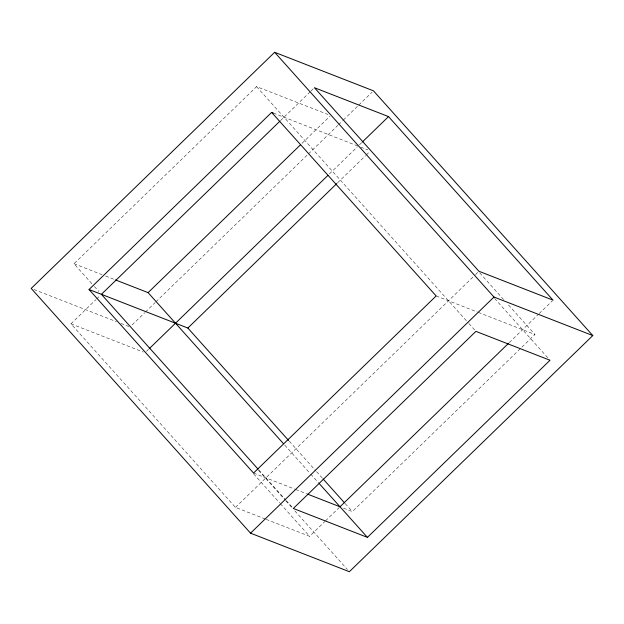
<?xml version="1.0" encoding="UTF-8"?>
<svg xmlns="http://www.w3.org/2000/svg" width="624" height="624" viewBox="0 0 624 624"><rect width="100%" height="100%" fill="white"/><g stroke="black" fill="none" stroke-linecap="round" stroke-linejoin="round"><path stroke-width="0.47" stroke-dasharray="3.12 2.34" d="M91.837 283.655L73.983 263.734L256.573 86.627L327.967 114.473M265.294 519.028L235.474 507.398L70.972 323.84L95.87 299.692M96.556 299.021L100.019 295.667M280.488 120.611L310.268 91.728M310.963 91.057L314.418 87.703M301.993 143.348L329.979 116.212M132.109 324.932L144.698 312.718M145.4 312.039L155.189 302.539M155.891 301.86L307.702 154.612M308.396 153.933L337.779 125.44M338.481 124.761L342.677 120.689M343.379 120.011L358.067 105.76M358.769 105.082L372.06 92.188M146.461 351.398L148.535 349.385M329.41 173.94L357.396 146.804M359.479 144.784L361.553 142.771M337.568 182.832L365.547 155.688M366.249 155.009L369.743 151.616M235.474 507.398L474.778 275.285M475.465 274.615L478.234 271.931M266.198 519.379L309.582 536.297L324.792 521.539M325.486 520.868L339.316 507.452M509.309 342.568L538.504 314.246M539.198 313.576L552.341 300.83M343.535 508.154L352.365 511.594L534.947 334.495L506.992 303.295M273.406 113.092L358.098 146.125M360.742 147.155L367.801 149.908M436.145 295.955L477.415 312.055M478.319 312.406L534.947 334.495M73.983 263.734L102.001 274.661M105.612 276.065L114.652 279.591M33.922 289.489L116.407 321.664M120.939 323.435L129.098 326.617M70.972 323.84L143.27 352.037M253.555 473.062L294.824 489.154M295.729 489.505L306.571 493.74M479.684 272.828L503.74 299.668M494.637 298.483L549.377 359.557M256.573 86.627L468.257 322.826M468.897 323.544L475.909 331.367M289.286 441.223L315.947 470.964M316.602 471.689L322.452 478.226M345.212 503.615L352.365 511.594M284.739 445.107L310.097 473.405M310.752 474.131L318.552 482.836M94.388 286.502L98.849 291.478M258.749 469.895L285.667 499.933M286.307 500.643L293.319 508.466M258.5 470.332L285.106 500.019M285.753 500.744L292.243 507.983M294.84 510.884L347.404 569.533M253.664 473.905L279.669 502.921M280.316 503.646L309.582 536.297"/><path stroke-width="0.94" d="M274.654 52.299L31.2 288.428L250.536 533.169L349.346 571.701L592.8 335.572L373.464 90.831L274.654 52.299L493.99 297.032L592.8 335.572M271.635 112.406L436.145 295.955L253.555 473.062L89.053 289.505L271.635 112.406L273.406 113.092M279.794 121.29L101.4 294.325L258.102 469.17M115.557 279.942L148.091 292.633L300.596 144.706M149.222 348.715L328.013 175.297M362.248 142.1L388.526 116.602L553.028 300.16L478.928 271.261L314.418 87.703L388.526 116.602M89.053 289.505L187.855 328.045L336.866 183.511M250.536 533.169L493.99 297.032M508.607 343.247L340.01 506.782L307.476 494.091M367.427 537.373L550.017 360.266L475.909 331.367L293.319 508.466L367.427 537.373L319.207 483.561M187.855 328.045L288.639 440.497M323.099 478.951L344.557 502.889M148.091 292.633L283.444 443.656"/></g></svg>
